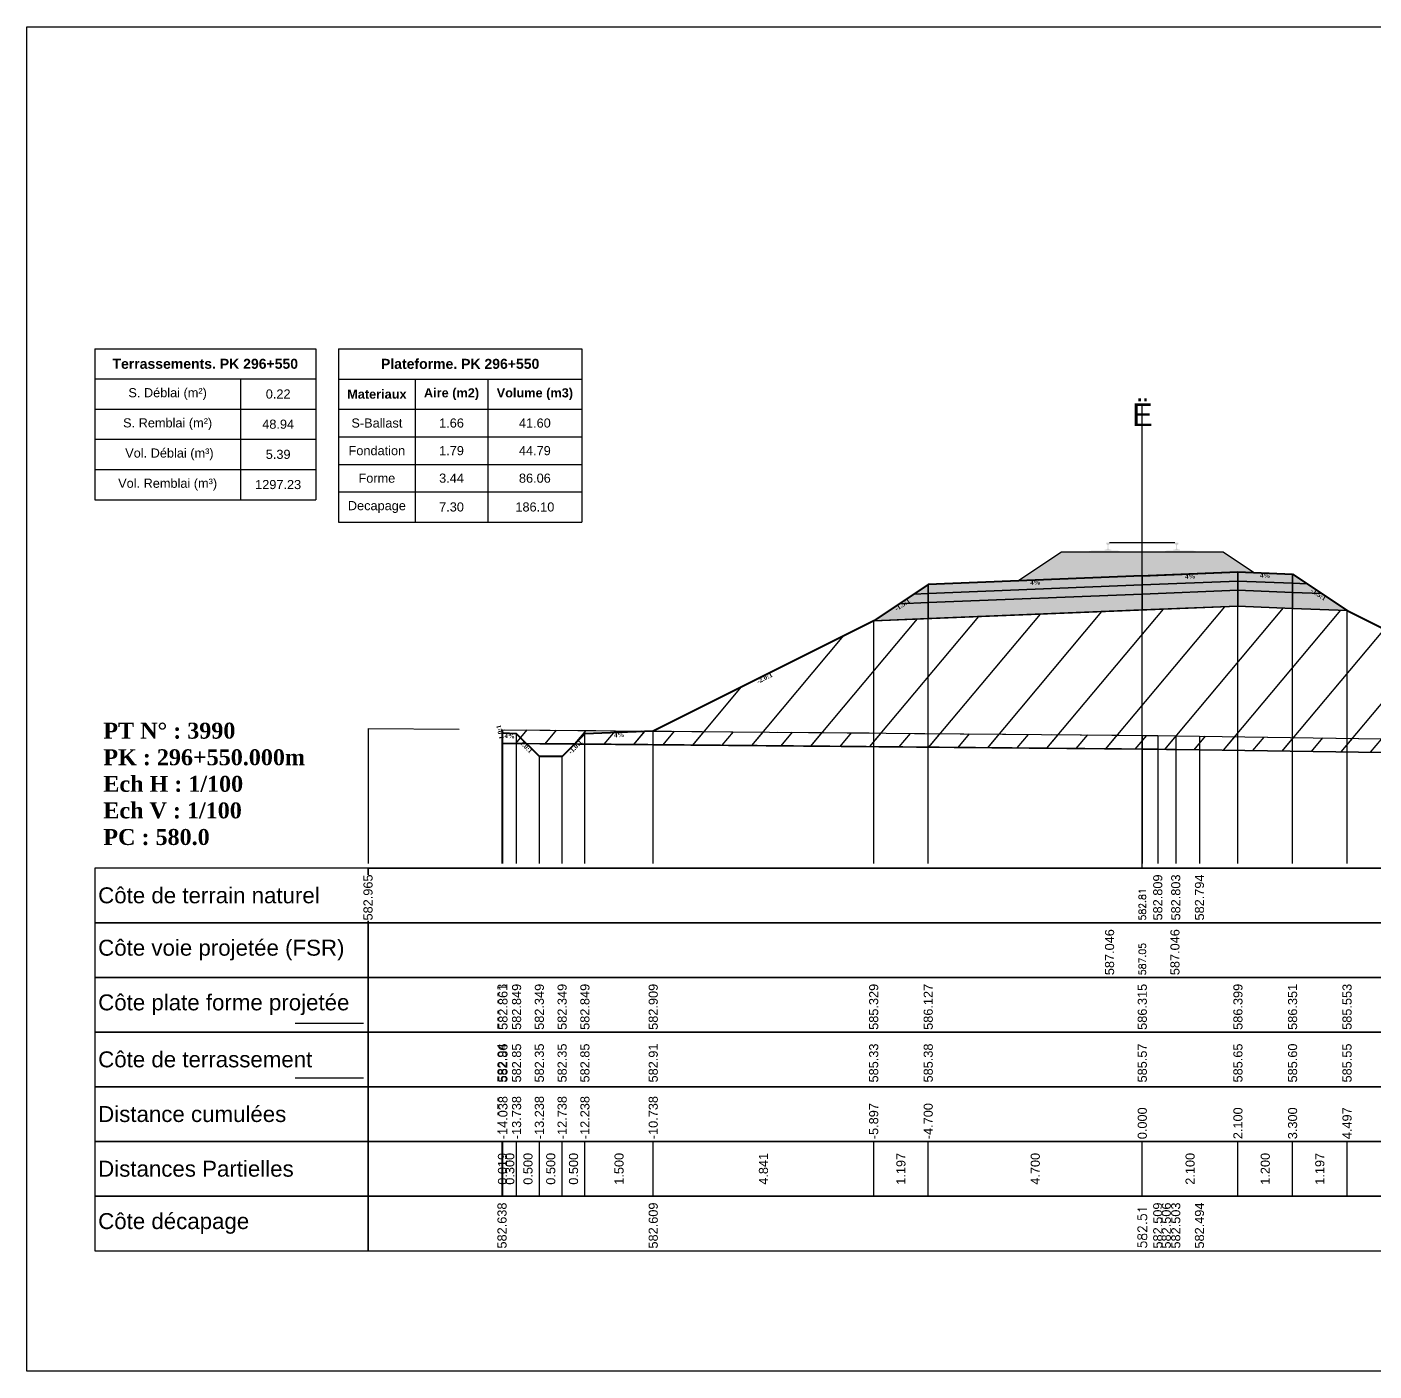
# Model space of a CAD drawing. Header units: millimetres. Extents: x 2762 to 3076, y 916 to 3305.
# Drawn here: x 2950.21 to 2979.79, y 2829.65 to 2859.15 of the extents above; entities that cross this region are included whole.
import ezdxf

# ---------------------------------------------------------------- set-up
doc = ezdxf.new("R2010")
doc.units = ezdxf.units.MM
doc.header["$LTSCALE"] = 2
doc.linetypes.add('CACHE', pattern=[9.525, 6.35, -3.175])
doc.linetypes.add('DASHED', pattern=[0.75, 0.5, -0.25])
for name, color, linetype in [('C-ANNO-TABL', 1, 'Continuous'), ('C-ANNO-TABL-TEXT', 150, 'Continuous'), ('C-ANNO-TABL-TITL', 150, 'Continuous'), ('C-ANNO-TABL-TTBL', 5, 'Continuous'), ('C-ROAD-CORR', 5, 'Continuous'), ('C-ROAD-SCTN', 7, 'Continuous')]:
    doc.layers.add(name, color=color, linetype=linetype)
doc.styles.add('ARIAL', font='arial.ttf')
doc.styles.add('C3D_Etiquette', font='romans.shx')
doc.styles.add('C3D_Profil_Travers', font='romans.shx')
doc.styles.get("Standard").update_dxf_attribs({"font": 'arial.ttf'})

msp = doc.modelspace()

# ---------------------------------------------------------------- hatches: boundary and pattern name
at = {"linetype": 'Continuous', "lineweight": -3}
msp.add_hatch(color=254, dxfattribs=at).paths.add_polyline_path([(2973.487, 2847.446), (2973.487, 2847.631), (2973.602, 2847.652), (2973.95, 2847.652), (2973.95, 2847.658), (2973.876, 2847.658), (2973.876, 2847.668), (2973.877, 2847.669), (2973.879, 2847.67), (2973.88, 2847.67), (2973.9, 2847.671), (2973.903, 2847.672), (2973.906, 2847.673), (2973.934, 2847.684), (2973.937, 2847.685), (2973.938, 2847.686), (2973.939, 2847.688), (2973.94, 2847.692), (2973.941, 2847.699), (2973.942, 2847.708), (2973.943, 2847.718), (2973.943, 2847.742), (2973.942, 2847.758), (2973.942, 2847.764), (2973.941, 2847.77), (2973.94, 2847.775), (2973.94, 2847.777), (2973.939, 2847.78), (2973.938, 2847.782), (2973.937, 2847.783), (2973.936, 2847.785), (2973.935, 2847.785), (2973.919, 2847.791), (2973.917, 2847.793), (2973.916, 2847.793), (2973.915, 2847.795), (2973.915, 2847.798), (2973.915, 2847.816), (2973.916, 2847.82), (2973.917, 2847.822), (2973.919, 2847.825), (2973.921, 2847.826), (2973.924, 2847.827), (2973.925, 2847.828), (2973.929, 2847.829), (2973.933, 2847.829), (2973.936, 2847.83), (2973.94, 2847.83), (2973.945, 2847.83), (2973.948, 2847.83), (2973.951, 2847.83), (2973.955, 2847.83), (2973.958, 2847.83), (2973.962, 2847.83), (2973.967, 2847.83), (2973.97, 2847.829), (2973.974, 2847.829), (2973.978, 2847.828), (2973.979, 2847.827), (2973.981, 2847.826), (2973.984, 2847.825), (2973.986, 2847.822), (2973.987, 2847.82), (2973.987, 2847.816), (2973.987, 2847.798), (2973.987, 2847.795), (2973.987, 2847.793), (2973.986, 2847.793), (2973.984, 2847.791), (2973.968, 2847.785), (2973.967, 2847.785), (2973.965, 2847.783), (2973.964, 2847.782), (2973.964, 2847.78), (2973.963, 2847.777), (2973.962, 2847.775), (2973.962, 2847.77), (2973.961, 2847.764), (2973.96, 2847.758), (2973.96, 2847.742), (2973.96, 2847.718), (2973.961, 2847.708), (2973.962, 2847.699), (2973.963, 2847.692), (2973.964, 2847.688), (2973.965, 2847.686), (2973.966, 2847.685), (2973.968, 2847.684), (2973.997, 2847.673), (2974, 2847.672), (2974.003, 2847.671), (2974.023, 2847.67), (2974.024, 2847.67), (2974.025, 2847.669), (2974.026, 2847.668), (2974.026, 2847.658), (2973.952, 2847.658), (2973.952, 2847.652), (2974.156, 2847.652), (2974.288, 2847.621), (2975.122, 2847.621), (2975.253, 2847.652), (2975.457, 2847.652), (2975.457, 2847.658), (2975.383, 2847.658), (2975.383, 2847.668), (2975.384, 2847.669), (2975.386, 2847.67), (2975.387, 2847.67), (2975.407, 2847.671), (2975.41, 2847.672), (2975.413, 2847.673), (2975.441, 2847.684), (2975.444, 2847.685), (2975.445, 2847.686), (2975.446, 2847.688), (2975.447, 2847.692), (2975.448, 2847.699), (2975.449, 2847.708), (2975.45, 2847.718), (2975.45, 2847.742), (2975.449, 2847.758), (2975.449, 2847.764), (2975.448, 2847.77), (2975.447, 2847.775), (2975.447, 2847.777), (2975.446, 2847.78), (2975.445, 2847.782), (2975.444, 2847.783), (2975.443, 2847.785), (2975.442, 2847.785), (2975.426, 2847.791), (2975.424, 2847.793), (2975.423, 2847.793), (2975.422, 2847.795), (2975.422, 2847.798), (2975.422, 2847.816), (2975.423, 2847.82), (2975.424, 2847.822), (2975.426, 2847.825), (2975.428, 2847.826), (2975.431, 2847.827), (2975.432, 2847.828), (2975.436, 2847.829), (2975.44, 2847.829), (2975.443, 2847.83), (2975.447, 2847.83), (2975.452, 2847.83), (2975.455, 2847.83), (2975.458, 2847.83), (2975.462, 2847.83), (2975.465, 2847.83), (2975.469, 2847.83), (2975.474, 2847.83), (2975.477, 2847.829), (2975.481, 2847.829), (2975.485, 2847.828), (2975.486, 2847.827), (2975.488, 2847.826), (2975.491, 2847.825), (2975.493, 2847.822), (2975.494, 2847.82), (2975.494, 2847.816), (2975.494, 2847.798), (2975.494, 2847.795), (2975.494, 2847.793), (2975.493, 2847.793), (2975.491, 2847.791), (2975.475, 2847.785), (2975.474, 2847.785), (2975.472, 2847.783), (2975.471, 2847.782), (2975.471, 2847.78), (2975.47, 2847.777), (2975.469, 2847.775), (2975.469, 2847.77), (2975.468, 2847.764), (2975.467, 2847.758), (2975.467, 2847.742), (2975.467, 2847.718), (2975.468, 2847.708), (2975.469, 2847.699), (2975.47, 2847.692), (2975.471, 2847.688), (2975.472, 2847.686), (2975.473, 2847.685), (2975.475, 2847.684), (2975.504, 2847.673), (2975.507, 2847.672), (2975.51, 2847.671), (2975.53, 2847.67), (2975.531, 2847.67), (2975.532, 2847.669), (2975.533, 2847.668), (2975.533, 2847.658), (2975.459, 2847.658), (2975.459, 2847.652), (2975.807, 2847.652), (2975.922, 2847.631), (2975.922, 2847.446)])
h = msp.add_hatch(dxfattribs=at)
h.set_pattern_fill('GRAVEL', color=252, scale=0.009, style=0)
h.set_pattern_definition([(228.0128, (2972.136781, 2847.218209), (-1.8288, -2.0574), [0.030755, -3.0447435]), (184.96974, (2972.116207, 2847.195349), (2.743199999, 0.228600013), [0.0527764, -5.2248644]), (132.51045, (2972.063629, 2847.190777), (2.286, -2.5146), [0.0372133, -3.684125]), (267.2737, (2971.974475, 2847.133627), (0.2286, 4.572), [0.0480604, -4.7579794]), (292.83365, (2971.972189, 2847.08562), (-1.143, 2.7432), [0.047127, -4.6655827]), (357.2737, (2971.990477, 2847.042187), (-4.572, 0.2286), [0.0480604, -4.7579794]), (37.69424, (2972.038483, 2847.0399005), (-2.9718, -2.286), [0.0635574, -6.2921804]), (72.25533, (2972.088775, 2847.0787625), (1.6002, 5.0292), [0.0600048, -5.940473]), (121.42957, (2972.107063, 2847.135913), (-1.8288, 2.9718), [0.048223, -4.774099]), (175.23636, (2972.081917, 2847.17706), (2.5146, -0.2286), [0.055054, -2.697654]), (222.39744, (2972.027053, 2847.1816325), (-2.7432, -2.5146), [0.071197, -7.0485095]), (138.81407, (2972.20079, 2847.13134), (-1.6002, 1.3716), [0.0243004, -2.405751]), (171.46923, (2972.182501, 2847.147343), (2.9718, -0.4572), [0.0462314, -4.5769175]), (225, (2972.13678, 2847.1542), (-3e-17, -0.2286), [0.032329, -0.29096]), (203.1986, (2972.12078, 2847.181633), (1.143, 0.4572), [0.01741, -1.723556]), (291.8014, (2972.104777, 2847.174775), (-0.2286, 0.6858), [0.024621, -1.206428]), (30.9638, (2972.11392, 2847.151915), (0.6858, 0.4572), [0.039989, -1.292967]), (161.565, (2972.14821, 2847.17249), (0.4572, -0.2286), [0.028916, -0.693981]), (16.38954, (2971.972189, 2847.174775), (2.286, 0.6858), [0.040508, -4.0102944]), (70.34618, (2972.011051, 2847.186205), (-0.9144, -2.5146), [0.033984, -3.3643994]), (293.1986, (2972.14821, 2847.21821), (-0.4572, 1.143), [0.034819, -1.7061465]), (343.61046, (2972.161927, 2847.186205), (-2.286, 0.6858), [0.040508, -4.0102944]), (339.44395, (2971.97219, 2847.033043), (-1.143, 0.4572), [0.039063, -1.914096]), (294.77514, (2972.008765, 2847.019327), (-1.143, 2.5146), [0.0327305, -3.2403234]), (66.8014, (2972.150497, 2846.98961), (0.4572, 1.143), [0.034819, -1.7061465]), (17.35402, (2972.164213, 2847.021613), (-2.9718, -0.9144), [0.0383204, -3.793714]), (69.44395, (2972.038483, 2846.989609), (-0.4572, -1.143), [0.0195316, -1.933628]), (101.3099, (2972.13678, 2846.98961), (-0.2286, 0.9144), [0.011656, -1.1539795]), (165.9638, (2972.134495, 2847.00104), (0.6858, -0.2286), [0.047127, -0.895415]), (186.009, (2972.088775, 2847.012469), (2.286, 0.2286), [0.043674, -4.323723]), (303.69, (2972.11392, 2847.13134), (-0.2286, 0.4572), [0.032969, -0.79126]), (353.15723, (2972.132209, 2847.1039085), (3.8862, -0.4572), [0.05756, -5.698441]), (60.9454, (2972.18936, 2847.09705), (-0.9144, -1.6002), [0.023536, -2.330045]), (90, (2972.2008, 2847.11762), (-0.2286, 0.2286), [0.013716, -0.214884]), (120.25644, (2972.084203, 2847.019327), (0.9144, -1.6002), [0.031758, -3.1440547]), (48.0128, (2972.068201, 2847.046759), (1.8288, 2.0574), [0.06151, -3.0139886]), (0, (2972.10935, 2847.09248), (0.2286, 0.2286), [0.059436, -0.169164]), (325.30485, (2972.168785, 2847.092479), (2.286, -1.6002), [0.036145, -3.5783385]), (254.0546, (2972.198503, 2847.071905), (-0.2286, -0.9144), [0.033285, -1.6309485]), (207.64598, (2972.189359, 2847.039901), (-4.3434, -2.286), [0.054193, -5.365122]), (175.42608, (2972.141353, 2847.0147545), (-2.9718, 0.2286), [0.0573327, -5.675926])])
h.paths.add_polyline_path([(2971.972, 2846.99), (2972.93, 2847.628), (2976.48, 2847.628), (2977.169, 2847.168), (2976.805, 2847.183)])
h = msp.add_hatch(color=11, dxfattribs=at)
h.paths.add_polyline_path([(2978.005, 2846.935), (2978.005, 2847.135), (2978.324, 2846.922)])
h.paths.add_polyline_path([(2976.805, 2846.983), (2976.805, 2847.183), (2978.005, 2847.135), (2978.005, 2846.935)])
h.paths.add_polyline_path([(2974.705, 2846.899), (2974.705, 2847.099), (2976.805, 2847.183), (2976.805, 2846.983)])
h.paths.add_polyline_path([(2970.005, 2846.711), (2970.005, 2846.911), (2974.705, 2847.099), (2974.705, 2846.899)])
h.paths.add_polyline_path([(2969.685, 2846.698), (2970.005, 2846.911), (2970.005, 2846.711)])
h = msp.add_hatch(color=30, dxfattribs=at)
h.paths.add_polyline_path([(2978.005, 2846.735), (2978.005, 2846.935), (2978.324, 2846.922), (2978.643, 2846.709)])
h.paths.add_polyline_path([(2976.805, 2846.783), (2976.805, 2846.983), (2978.005, 2846.935), (2978.005, 2846.735)])
h.paths.add_polyline_path([(2974.705, 2846.699), (2974.705, 2846.899), (2976.805, 2846.983), (2976.805, 2846.783)])
h.paths.add_polyline_path([(2970.005, 2846.511), (2970.005, 2846.711), (2974.705, 2846.899), (2974.705, 2846.699)])
h.paths.add_polyline_path([(2969.366, 2846.485), (2969.685, 2846.698), (2970.005, 2846.711), (2970.005, 2846.511)])
h = msp.add_hatch(color=83, dxfattribs=at)
h.paths.add_polyline_path([(2978.005, 2846.385), (2978.005, 2846.735), (2978.643, 2846.709), (2979.201, 2846.337)])
h.paths.add_polyline_path([(2976.805, 2846.433), (2976.805, 2846.783), (2978.005, 2846.735), (2978.005, 2846.385)])
h.paths.add_polyline_path([(2974.705, 2846.349), (2974.705, 2846.699), (2976.805, 2846.783), (2976.805, 2846.433)])
h.paths.add_polyline_path([(2970.005, 2846.161), (2970.005, 2846.511), (2974.705, 2846.699), (2974.705, 2846.349)])
h.paths.add_polyline_path([(2968.808, 2846.113), (2969.366, 2846.485), (2970.005, 2846.511), (2970.005, 2846.161)])
h = msp.add_hatch(dxfattribs=at)
h.set_pattern_fill('_U', color=3, angle=50, style=0, pattern_type=0)
h.set_pattern_definition([(50, (2962.2421, 2843.4079), (-0.766044, 0.642788), [])])
h.paths.add_polyline_path([(2962.242, 2843.408), (2962.467, 2843.632), (2963.967, 2843.692), (2968.808, 2846.113), (2976.805, 2846.433), (2979.201, 2846.337), (2984.968, 2843.454), (2984.968, 2843.154), (2975.961, 2843.278), (2975.44, 2843.286), (2975.045, 2843.293)])
h.paths.add_polyline_path([(2960.647, 2843.422), (2960.647, 2843.722), (2960.667, 2843.644), (2960.967, 2843.632), (2961.181, 2843.417)])
h = msp.add_hatch(dxfattribs=at)
h.set_pattern_fill('_U', color=150, scale=0.5, angle=50, style=0, pattern_type=0)
h.set_pattern_definition([(50, (2962.24205, 2843.4079), (-0.383022, 0.321394), [])])
h.paths.add_polyline_path([(2962.242, 2843.408), (2962.467, 2843.632), (2963.967, 2843.692), (2975.045, 2843.593), (2975.44, 2843.586), (2975.961, 2843.578), (2984.968, 2843.454), (2984.968, 2843.154), (2975.961, 2843.278), (2975.44, 2843.286), (2975.045, 2843.293)])
h.paths.add_polyline_path([(2960.647, 2843.722), (2963.967, 2843.692), (2962.467, 2843.632), (2962.242, 2843.408), (2961.181, 2843.417), (2960.967, 2843.632), (2960.667, 2843.644)])
h.paths.add_polyline_path([(2960.647, 2843.422), (2960.647, 2843.722), (2960.667, 2843.644), (2960.967, 2843.632), (2961.181, 2843.417)])

# ---------------------------------------------------------------- linework, layer by layer
at = {"color": 7, "linetype": 'Continuous', "lineweight": -3}
for p, q in [((2974.705, 2840.684), (2974.705, 2850.884)), ((2957.704, 2840.684), (2991.706, 2840.684)), ((2960.647, 2833.484), (2960.647, 2834.684)), ((2960.667, 2833.484), (2960.667, 2834.684)), ((2960.667, 2833.484), (2960.667, 2834.684)), ((2960.967, 2833.484), (2960.967, 2834.684)), ((2960.967, 2833.484), (2960.967, 2834.684)), ((2961.467, 2833.484), (2961.467, 2834.684)), ((2961.467, 2833.484), (2961.467, 2834.684)), ((2961.967, 2833.484), (2961.967, 2834.684)), ((2961.967, 2833.484), (2961.967, 2834.684)), ((2962.467, 2833.484), (2962.467, 2834.684)), ((2962.467, 2833.484), (2962.467, 2834.684)), ((2963.967, 2833.484), (2963.967, 2834.684)), ((2963.967, 2833.484), (2963.967, 2834.684)), ((2968.808, 2833.484), (2968.808, 2834.684)), ((2968.808, 2833.484), (2968.808, 2834.684)), ((2970.005, 2833.484), (2970.005, 2834.684)), ((2970.005, 2833.484), (2970.005, 2834.684)), ((2974.705, 2833.484), (2974.705, 2834.684)), ((2974.705, 2833.484), (2974.705, 2834.684)), ((2976.805, 2833.484), (2976.805, 2834.684)), ((2976.805, 2833.484), (2976.805, 2834.684)), ((2978.005, 2833.484), (2978.005, 2834.684)), ((2978.005, 2833.484), (2978.005, 2834.684)), ((2979.201, 2833.484), (2979.201, 2834.684)), ((2979.201, 2833.484), (2979.201, 2834.684))]:
    msp.add_line(p, q, dxfattribs=at)
at = {"color": 251, "linetype": 'Continuous', "lineweight": -3}
for p, q in [((2971.972, 2846.99), (2972.93, 2847.628)), ((2972.93, 2847.628), (2976.48, 2847.628)), ((2976.48, 2847.628), (2977.169, 2847.168)), ((2976.805, 2847.183), (2971.972, 2846.99)), ((2974.705, 2847.099), (2976.805, 2847.183)), ((2977.169, 2847.168), (2976.805, 2847.183)), ((2976.805, 2846.983), (2976.805, 2847.183)), ((2976.805, 2847.183), (2978.005, 2847.135)), ((2976.805, 2847.183), (2976.805, 2846.983)), ((2969.685, 2846.698), (2970.005, 2846.911)), ((2970.005, 2846.911), (2974.705, 2847.099)), ((2970.005, 2846.711), (2970.005, 2846.911)), ((2970.005, 2846.911), (2970.005, 2846.711)), ((2974.705, 2846.899), (2970.005, 2846.711)), ((2974.705, 2846.899), (2974.705, 2847.099)), ((2974.705, 2847.099), (2974.705, 2846.899)), ((2976.805, 2846.983), (2974.705, 2846.899)), ((2978.005, 2846.935), (2976.805, 2846.983)), ((2978.005, 2846.935), (2978.005, 2847.135)), ((2978.005, 2847.135), (2978.324, 2846.922)), ((2978.005, 2847.135), (2978.005, 2846.935)), ((2978.324, 2846.922), (2978.005, 2846.935)), ((2970.005, 2846.711), (2969.685, 2846.698))]:
    msp.add_line(p, q, dxfattribs=at)
at = {"color": 53, "linetype": 'Continuous', "lineweight": -3}
for p, q in [((2970.005, 2846.711), (2974.705, 2846.899)), ((2974.705, 2846.899), (2976.805, 2846.983)), ((2974.705, 2846.699), (2974.705, 2846.899)), ((2974.705, 2846.899), (2974.705, 2846.699)), ((2976.805, 2846.783), (2976.805, 2846.983)), ((2976.805, 2846.983), (2978.005, 2846.935)), ((2976.805, 2846.983), (2976.805, 2846.783)), ((2978.005, 2846.735), (2978.005, 2846.935)), ((2978.005, 2846.935), (2978.324, 2846.922)), ((2978.005, 2846.935), (2978.005, 2846.735)), ((2978.324, 2846.922), (2978.643, 2846.709)), ((2969.366, 2846.485), (2969.685, 2846.698)), ((2969.685, 2846.698), (2970.005, 2846.711)), ((2970.005, 2846.511), (2970.005, 2846.711)), ((2970.005, 2846.711), (2970.005, 2846.511)), ((2974.705, 2846.699), (2970.005, 2846.511)), ((2970.005, 2846.511), (2974.705, 2846.699)), ((2976.805, 2846.783), (2974.705, 2846.699)), ((2974.705, 2846.699), (2976.805, 2846.783)), ((2974.705, 2846.349), (2974.705, 2846.699)), ((2974.705, 2846.699), (2974.705, 2846.349)), ((2978.005, 2846.735), (2976.805, 2846.783)), ((2976.805, 2846.433), (2976.805, 2846.783)), ((2976.805, 2846.783), (2978.005, 2846.735)), ((2976.805, 2846.783), (2976.805, 2846.433)), ((2978.643, 2846.709), (2978.005, 2846.735)), ((2978.005, 2846.385), (2978.005, 2846.735)), ((2978.005, 2846.735), (2978.643, 2846.709)), ((2978.005, 2846.735), (2978.005, 2846.385)), ((2978.643, 2846.709), (2979.201, 2846.337)), ((2968.808, 2846.113), (2969.366, 2846.485)), ((2970.005, 2846.511), (2969.366, 2846.485)), ((2969.366, 2846.485), (2970.005, 2846.511)), ((2970.005, 2846.161), (2970.005, 2846.511)), ((2970.005, 2846.511), (2970.005, 2846.161)), ((2974.705, 2846.349), (2970.005, 2846.161)), ((2976.805, 2846.433), (2974.705, 2846.349)), ((2978.005, 2846.385), (2976.805, 2846.433)), ((2979.201, 2846.337), (2978.005, 2846.385)), ((2970.005, 2846.161), (2968.808, 2846.113))]:
    msp.add_line(p, q, dxfattribs=at)
at = {"color": 253, "linetype": 'Continuous', "lineweight": -3}
for p, q in [((2968.808, 2846.113), (2976.805, 2846.433)), ((2976.805, 2846.433), (2979.201, 2846.337)), ((2979.201, 2846.337), (2984.968, 2843.454)), ((2963.967, 2843.692), (2968.808, 2846.113)), ((2960.647, 2843.722), (2963.967, 2843.692)), ((2960.667, 2843.644), (2960.647, 2843.722)), ((2960.647, 2843.422), (2960.647, 2843.722)), ((2960.647, 2843.722), (2960.667, 2843.644)), ((2960.647, 2843.422), (2960.647, 2843.722)), ((2960.647, 2843.722), (2960.667, 2843.644)), ((2960.967, 2843.632), (2960.667, 2843.644)), ((2960.667, 2843.644), (2960.967, 2843.632)), ((2960.667, 2843.644), (2960.967, 2843.632)), ((2961.181, 2843.417), (2960.967, 2843.632)), ((2960.967, 2843.632), (2961.181, 2843.417)), ((2960.967, 2843.632), (2961.181, 2843.417)), ((2962.242, 2843.408), (2962.467, 2843.632)), ((2962.467, 2843.632), (2962.242, 2843.408)), ((2962.242, 2843.408), (2962.467, 2843.632)), ((2962.467, 2843.632), (2963.967, 2843.692)), ((2963.967, 2843.692), (2962.467, 2843.632)), ((2962.467, 2843.632), (2963.967, 2843.692)), ((2963.967, 2843.692), (2975.045, 2843.593)), ((2961.181, 2843.417), (2960.647, 2843.422)), ((2961.181, 2843.417), (2960.647, 2843.422)), ((2962.242, 2843.408), (2961.181, 2843.417)), ((2961.181, 2843.417), (2962.242, 2843.408)), ((2961.467, 2843.132), (2961.181, 2843.417)), ((2962.242, 2843.408), (2961.967, 2843.132)), ((2975.045, 2843.293), (2962.242, 2843.408)), ((2975.045, 2843.293), (2962.242, 2843.408)), ((2975.045, 2843.593), (2975.44, 2843.586)), ((2975.44, 2843.586), (2975.961, 2843.578)), ((2975.961, 2843.578), (2984.968, 2843.454)), ((2961.967, 2843.132), (2961.467, 2843.132)), ((2975.44, 2843.286), (2975.045, 2843.293)), ((2975.44, 2843.286), (2975.045, 2843.293)), ((2975.961, 2843.278), (2975.44, 2843.286)), ((2975.961, 2843.278), (2975.44, 2843.286)), ((2984.968, 2843.154), (2975.961, 2843.278)), ((2984.968, 2843.154), (2975.961, 2843.278))]:
    msp.add_line(p, q, dxfattribs=at)
at = {"color": 8, "linetype": 'CACHE', "lineweight": -3}
for p, q in [((2974.705, 2840.784), (2974.705, 2846.349)), ((2974.705, 2840.784), (2974.705, 2846.349)), ((2976.805, 2840.784), (2976.805, 2846.433)), ((2978.005, 2840.784), (2978.005, 2846.385)), ((2979.201, 2840.784), (2979.201, 2846.337)), ((2968.808, 2840.784), (2968.808, 2846.113)), ((2970.005, 2840.784), (2970.005, 2846.161)), ((2960.647, 2840.784), (2960.647, 2843.722)), ((2960.667, 2840.784), (2960.667, 2843.644)), ((2960.967, 2840.784), (2960.967, 2843.632)), ((2962.467, 2840.784), (2962.467, 2843.632)), ((2963.967, 2840.784), (2963.967, 2843.692)), ((2961.467, 2840.784), (2961.467, 2843.132)), ((2961.967, 2840.784), (2961.967, 2843.132))]:
    msp.add_line(p, q, dxfattribs=at)
at = {"color": 105, "linetype": 'DASHED', "lineweight": -3, "ltscale": 2}
for p, q in [((2957.705, 2843.749), (2974.705, 2843.596)), ((2974.705, 2843.596), (2975.045, 2843.593)), ((2975.045, 2843.593), (2975.44, 2843.586)), ((2975.44, 2843.586), (2975.961, 2843.578)), ((2975.961, 2843.578), (2991.705, 2843.361))]:
    msp.add_line(p, q, dxfattribs=at)
at = {"color": 98, "linetype": 'CACHE', "lineweight": -3}
for p, q in [((2957.705, 2843.749), (2957.705, 2840.784)), ((2974.705, 2843.596), (2974.705, 2840.784)), ((2975.045, 2843.593), (2975.045, 2840.784)), ((2975.44, 2843.586), (2975.44, 2840.784)), ((2975.961, 2843.578), (2975.961, 2840.784))]:
    msp.add_line(p, q, dxfattribs=at)
at = {"color": 6, "linetype": 'Continuous', "lineweight": -3}
for p, q in [((2960.647, 2843.422), (2963.967, 2843.392)), ((2963.967, 2843.392), (2974.705, 2843.296)), ((2974.705, 2843.296), (2975.045, 2843.293)), ((2975.045, 2843.293), (2975.232, 2843.29)), ((2975.232, 2843.29), (2975.44, 2843.286)), ((2975.44, 2843.286), (2975.961, 2843.278)), ((2975.961, 2843.278), (2984.968, 2843.154))]:
    msp.add_line(p, q, dxfattribs=at)
at = {"color": 154, "linetype": 'Continuous', "lineweight": -3}
msp.add_line((2956.104, 2837.284), (2957.604, 2837.284), dxfattribs=at)
at = {"color": 1, "linetype": 'Continuous', "lineweight": -3}
msp.add_line((2956.104, 2836.084), (2957.604, 2836.084), dxfattribs=at)
at = {"color": 7, "linetype": 'Continuous', "lineweight": -3}
for points in [[(2957.704, 2839.484), (2957.704, 2840.684), (2951.704, 2840.684), (2951.704, 2839.484)], [(2957.704, 2839.484), (2991.706, 2839.484), (2991.706, 2840.684), (2957.704, 2840.684)], [(2957.704, 2838.284), (2957.704, 2839.484), (2951.704, 2839.484), (2951.704, 2838.284)], [(2957.704, 2838.284), (2991.706, 2838.284), (2991.706, 2839.484), (2957.704, 2839.484)], [(2957.704, 2837.084), (2957.704, 2838.284), (2951.704, 2838.284), (2951.704, 2837.084)], [(2957.704, 2837.084), (2991.706, 2837.084), (2991.706, 2838.284), (2957.704, 2838.284)], [(2957.704, 2835.884), (2957.704, 2837.084), (2951.704, 2837.084), (2951.704, 2835.884)], [(2957.704, 2835.884), (2991.706, 2835.884), (2991.706, 2837.084), (2957.704, 2837.084)], [(2957.704, 2834.684), (2957.704, 2835.884), (2951.704, 2835.884), (2951.704, 2834.684)], [(2957.704, 2834.684), (2991.706, 2834.684), (2991.706, 2835.884), (2957.704, 2835.884)], [(2957.704, 2833.484), (2957.704, 2834.684), (2951.704, 2834.684), (2951.704, 2833.484)], [(2957.704, 2833.484), (2991.706, 2833.484), (2991.706, 2834.684), (2957.704, 2834.684)], [(2957.704, 2832.284), (2957.704, 2833.484), (2951.704, 2833.484), (2951.704, 2832.284)], [(2957.704, 2832.284), (2991.706, 2832.284), (2991.706, 2833.484), (2957.704, 2833.484)]]:
    msp.add_3dface(points, dxfattribs=at)
at = {"layer": 'C-ANNO-TABL', "color": 7, "linetype": 'Continuous', "lineweight": -3}
for p, q in [((2951.704, 2851.419), (2954.904, 2851.419)), ((2954.904, 2851.419), (2956.557, 2851.419)), ((2954.904, 2851.419), (2954.904, 2850.757)), ((2957.057, 2851.416), (2958.739, 2851.416)), ((2958.739, 2851.416), (2960.335, 2851.416)), ((2958.739, 2851.416), (2958.739, 2850.754)), ((2960.335, 2851.416), (2962.398, 2851.416)), ((2960.335, 2851.416), (2960.335, 2850.754)), ((2951.704, 2850.757), (2954.904, 2850.757)), ((2954.904, 2850.757), (2956.557, 2850.757)), ((2954.904, 2850.757), (2954.904, 2850.095)), ((2957.057, 2850.754), (2958.739, 2850.754)), ((2958.739, 2850.754), (2960.335, 2850.754)), ((2958.739, 2850.754), (2958.739, 2850.147)), ((2960.335, 2850.754), (2962.398, 2850.754)), ((2960.335, 2850.754), (2960.335, 2850.147)), ((2957.057, 2850.147), (2958.739, 2850.147)), ((2958.739, 2850.147), (2960.335, 2850.147)), ((2958.739, 2850.147), (2958.739, 2849.543)), ((2960.335, 2850.147), (2962.398, 2850.147)), ((2960.335, 2850.147), (2960.335, 2849.543)), ((2951.704, 2850.095), (2954.904, 2850.095)), ((2954.904, 2850.095), (2956.557, 2850.095)), ((2954.904, 2850.095), (2954.904, 2849.432)), ((2957.057, 2849.543), (2958.739, 2849.543)), ((2958.739, 2849.543), (2960.335, 2849.543)), ((2958.739, 2849.543), (2958.739, 2848.939)), ((2960.335, 2849.543), (2962.398, 2849.543)), ((2960.335, 2849.543), (2960.335, 2848.939)), ((2951.704, 2849.432), (2954.904, 2849.432)), ((2954.904, 2849.432), (2956.557, 2849.432)), ((2954.904, 2849.432), (2954.904, 2848.77)), ((2957.057, 2848.939), (2958.739, 2848.939)), ((2958.739, 2848.939), (2960.335, 2848.939)), ((2958.739, 2848.939), (2958.739, 2848.28)), ((2960.335, 2848.939), (2962.398, 2848.939)), ((2960.335, 2848.939), (2960.335, 2848.28))]:
    msp.add_line(p, q, dxfattribs=at)
at = {"layer": 'C-ANNO-TABL-TTBL', "color": 7, "linetype": 'Continuous', "lineweight": -3}
for p, q in [((2951.704, 2852.084), (2956.557, 2852.084)), ((2951.704, 2852.084), (2951.704, 2851.419)), ((2956.557, 2852.084), (2956.557, 2851.419)), ((2957.057, 2852.084), (2962.398, 2852.084)), ((2957.057, 2852.084), (2957.057, 2851.416)), ((2962.398, 2852.084), (2962.398, 2851.416)), ((2951.704, 2851.419), (2951.704, 2850.757)), ((2956.557, 2851.419), (2956.557, 2850.757)), ((2957.057, 2851.416), (2957.057, 2850.754)), ((2962.398, 2851.416), (2962.398, 2850.754)), ((2951.704, 2850.757), (2951.704, 2850.095)), ((2956.557, 2850.757), (2956.557, 2850.095)), ((2957.057, 2850.754), (2957.057, 2850.147)), ((2962.398, 2850.754), (2962.398, 2850.147)), ((2957.057, 2850.147), (2957.057, 2849.543)), ((2962.398, 2850.147), (2962.398, 2849.543)), ((2951.704, 2850.095), (2951.704, 2849.432)), ((2956.557, 2850.095), (2956.557, 2849.432)), ((2957.057, 2849.543), (2957.057, 2848.939)), ((2962.398, 2849.543), (2962.398, 2848.939)), ((2951.704, 2849.432), (2951.704, 2848.77)), ((2956.557, 2849.432), (2956.557, 2848.77)), ((2951.704, 2848.77), (2954.904, 2848.77)), ((2954.904, 2848.77), (2956.557, 2848.77)), ((2957.057, 2848.939), (2957.057, 2848.28)), ((2962.398, 2848.939), (2962.398, 2848.28)), ((2957.057, 2848.28), (2958.739, 2848.28)), ((2958.739, 2848.28), (2960.335, 2848.28)), ((2960.335, 2848.28), (2962.398, 2848.28))]:
    msp.add_line(p, q, dxfattribs=at)
at = {"layer": 'C-ROAD-CORR', "color": 1, "linetype": 'Continuous', "lineweight": 40}
for p, q in [((2974.705, 2847.099), (2976.805, 2847.183)), ((2976.805, 2847.183), (2978.005, 2847.135)), ((2970.005, 2846.911), (2968.808, 2846.113)), ((2974.705, 2847.099), (2970.005, 2846.911)), ((2978.005, 2847.135), (2979.201, 2846.337)), ((2979.201, 2846.337), (2984.968, 2843.454)), ((2968.808, 2846.113), (2963.967, 2843.692)), ((2960.667, 2843.644), (2960.647, 2843.722)), ((2960.967, 2843.632), (2960.667, 2843.644)), ((2961.467, 2843.132), (2960.967, 2843.632)), ((2962.467, 2843.632), (2961.967, 2843.132)), ((2963.967, 2843.692), (2962.467, 2843.632)), ((2961.967, 2843.132), (2961.467, 2843.132))]:
    msp.add_line(p, q, dxfattribs=at)
at = {"layer": 'C-ROAD-CORR', "color": 102, "linetype": 'Continuous', "lineweight": -3, "ltscale": 0.5}
for p, q in [((2974.705, 2846.349), (2970.005, 2846.161)), ((2974.705, 2846.349), (2976.805, 2846.433)), ((2976.805, 2846.433), (2978.005, 2846.385)), ((2978.005, 2846.385), (2979.201, 2846.337)), ((2970.005, 2846.161), (2968.808, 2846.113))]:
    msp.add_line(p, q, dxfattribs=at)
at = {"layer": 'C-ROAD-CORR', "color": 1, "linetype": 'Continuous', "lineweight": -3}
for p, q in [((2961.467, 2843.132), (2960.967, 2843.632)), ((2962.467, 2843.632), (2961.967, 2843.132))]:
    msp.add_line(p, q, dxfattribs=at)
at = {"layer": 'C-ROAD-SCTN', "color": 154, "linetype": 'Continuous', "lineweight": -3}
for p, q in [((2973.987, 2847.83), (2974.705, 2847.83)), ((2974.705, 2847.83), (2975.422, 2847.83)), ((2974.705, 2847.099), (2976.805, 2847.183)), ((2976.805, 2847.183), (2978.005, 2847.135)), ((2968.808, 2846.113), (2970.005, 2846.911)), ((2970.005, 2846.911), (2974.705, 2847.099)), ((2978.005, 2847.135), (2979.201, 2846.337)), ((2979.201, 2846.337), (2984.968, 2843.454)), ((2963.967, 2843.692), (2968.808, 2846.113)), ((2960.647, 2843.722), (2960.667, 2843.644)), ((2960.667, 2843.644), (2960.967, 2843.632)), ((2960.967, 2843.632), (2961.467, 2843.132)), ((2961.967, 2843.132), (2962.467, 2843.632)), ((2962.467, 2843.632), (2963.967, 2843.692)), ((2961.467, 2843.132), (2961.967, 2843.132))]:
    msp.add_line(p, q, dxfattribs=at)
at = {"layer": 'C-ROAD-SCTN', "color": 140, "linetype": 'Continuous', "lineweight": -3}
for p, q in [((2971.972, 2846.99), (2972.93, 2847.628)), ((2972.93, 2847.628), (2972.973, 2847.628)), ((2972.973, 2847.628), (2974.705, 2847.628)), ((2974.705, 2847.628), (2976.436, 2847.628)), ((2976.436, 2847.628), (2976.48, 2847.628)), ((2976.48, 2847.628), (2977.169, 2847.168))]:
    msp.add_line(p, q, dxfattribs=at)
at = {"layer": 'C-ROAD-SCTN', "color": 1, "linetype": 'Continuous', "lineweight": -3}
for p, q in [((2970.005, 2846.161), (2974.705, 2846.349)), ((2974.705, 2846.349), (2976.805, 2846.433)), ((2976.805, 2846.433), (2978.005, 2846.385)), ((2978.005, 2846.385), (2979.201, 2846.337)), ((2979.201, 2846.337), (2984.968, 2843.454)), ((2963.967, 2843.692), (2968.808, 2846.113)), ((2968.808, 2846.113), (2970.005, 2846.161)), ((2960.647, 2843.722), (2960.667, 2843.644)), ((2960.667, 2843.644), (2960.967, 2843.632)), ((2960.967, 2843.632), (2961.467, 2843.132)), ((2961.967, 2843.132), (2962.467, 2843.632)), ((2962.467, 2843.632), (2963.967, 2843.692)), ((2961.467, 2843.132), (2961.967, 2843.132))]:
    msp.add_line(p, q, dxfattribs=at)

# ---------------------------------------------------------------- texts
at = {"color": 7, "linetype": 'Continuous', "lineweight": -3}
for s, insert, char_height, attachment_point, style in [('{\\fWingdings|b0|i0|c2|p0;Ë}', (2974.705, 2850.384), 0.5, 8, 'C3D_Profil_Travers'), ('{\\fTimes New Roman|b1|i0|c0|p18;PT N° : 3990\\PPK : 296+550.000m\\PEch H : 1/100\\PEch V : 1/100\\PPC : 580.0}', (2951.893, 2841.184), 0.35, 7, 'C3D_Profil_Travers'), ('{\\fArial|b0|i0|c0|p34;Côte de terrain naturel}', (2951.779, 2840.084), 0.35, 4, 'C3D_Etiquette'), ('{\\fArial|b0|i0|c0|p34;Côte plate forme projetée}', (2951.779, 2837.684), 0.35, 4, 'C3D_Etiquette'), ('{\\fArial|b0|i0|c0|p34;Côte de terrassement}', (2951.779, 2836.484), 0.35, 4, 'C3D_Etiquette'), ('{\\fArial|b0|i0|c0|p34;Distance cumulées}', (2951.779, 2835.284), 0.35, 4, 'C3D_Etiquette'), ('{\\fArial|b0|i0|c0|p34;Distances Partielles}', (2951.779, 2834.084), 0.35, 4, 'C3D_Etiquette'), ('{\\fArial|b0|i0|c0|p34;Côte décapage}', (2951.779, 2832.884), 0.35, 4, 'C3D_Etiquette')]:
    msp.add_mtext(s, dxfattribs=dict(at, insert=insert, char_height=char_height, attachment_point=attachment_point, style=style))
at = {"color": 7, "linetype": 'Continuous', "lineweight": -3, "char_height": 0.1, "style": 'C3D_Etiquette'}
for s, insert, width, attachment_point, rotation in [('{\\fTimes New Roman|b1|i0|c0|p18;4%}', (2972.355, 2847.001), 0.42071, 2, 2.2906), ('{\\fTimes New Roman|b1|i0|c0|p18;4%}', (2975.755, 2847.137), 0.37094, 2, 2.2906), ('{\\fTimes New Roman|b1|i0|c0|p18;4%}', (2977.404, 2847.155), 0.42071, 2, 357.7094), ('{\\fTimes New Roman|b1|i0|c0|p18;-1.5:1}', (2969.408, 2846.509), 0.34598, 2, 33.6901), ('{\\fTimes New Roman|b1|i0|c0|p18;-1.5:1}', (2978.601, 2846.733), 0.34598, 2, 326.3099), ('{\\fTimes New Roman|b1|i0|c0|p18;-2.0:1}', (2966.389, 2844.899), 0.34598, 2, 26.5651), ('{\\fTimes New Roman|b1|i0|c0|p18;1.0:1}', (2960.653, 2843.682), 0.29446, 8, 104.0362), ('{\\fTimes New Roman|b1|i0|c0|p18;4%}', (2960.816, 2843.634), 0.37094, 2, 357.7094), ('{\\fTimes New Roman|b1|i0|c0|p18;4%}', (2963.217, 2843.658), 0.42071, 2, 2.2906), ('{\\fTimes New Roman|b1|i0|c0|p18;1.0:1}', (2961.214, 2843.38), 0.29001, 2, 315), ('{\\fTimes New Roman|b1|i0|c0|p18;-1.0:1}', (2962.219, 2843.38), 0.34598, 2, 45)]:
    msp.add_mtext(s, dxfattribs=dict(at, insert=insert, width=width, attachment_point=attachment_point, rotation=rotation))
at = {"color": 7, "linetype": 'Continuous', "lineweight": -3, "rotation": 90, "style": 'C3D_Profil_Travers'}
for s, insert, char_height, attachment_point in [('582.81', (2974.705, 2839.534), 0.15, 4), ('587.05', (2974.705, 2838.334), 0.15, 4), ('{\\fArial|b0|i0|c0|p34;582.94}', (2960.647, 2835.979), 0.2, 4), ('{\\fArial|b0|i0|c0|p34;582.86}', (2960.667, 2835.979), 0.2, 4), ('{\\fArial|b0|i0|c0|p34;582.85}', (2960.967, 2835.979), 0.2, 4), ('{\\fArial|b0|i0|c0|p34;582.35}', (2961.467, 2835.979), 0.2, 4), ('{\\fArial|b0|i0|c0|p34;582.35}', (2961.967, 2835.979), 0.2, 4), ('{\\fArial|b0|i0|c0|p34;582.85}', (2962.467, 2835.979), 0.2, 4), ('{\\fArial|b0|i0|c0|p34;582.91}', (2963.967, 2835.979), 0.2, 4), ('{\\fArial|b0|i0|c0|p34;585.33}', (2968.808, 2835.979), 0.2, 4), ('{\\fArial|b0|i0|c0|p34;585.38}', (2970.005, 2835.979), 0.2, 4), ('{\\fArial|b0|i0|c0|p34;585.57}', (2974.705, 2835.979), 0.2, 4), ('{\\fArial|b0|i0|c0|p34;585.65}', (2976.805, 2835.979), 0.2, 4), ('{\\fArial|b0|i0|c0|p34;585.60}', (2978.005, 2835.979), 0.2, 4), ('{\\fArial|b0|i0|c0|p34;585.55}', (2979.201, 2835.979), 0.2, 4), ('{\\fArial|b0|i0|c0|p34;0.019}', (2960.657, 2834.084), 0.2, 5), ('{\\fArial|b0|i0|c0|p34;0.300}', (2960.817, 2834.084), 0.2, 5), ('{\\fArial|b0|i0|c0|p34;0.500}', (2961.217, 2834.084), 0.2, 5), ('{\\fArial|b0|i0|c0|p34;0.500}', (2961.717, 2834.084), 0.2, 5), ('{\\fArial|b0|i0|c0|p34;0.500}', (2962.217, 2834.084), 0.2, 5), ('{\\fArial|b0|i0|c0|p34;1.500}', (2963.217, 2834.084), 0.2, 5), ('{\\fArial|b0|i0|c0|p34;4.841}', (2966.387, 2834.084), 0.2, 5), ('{\\fArial|b0|i0|c0|p34;1.197}', (2969.406, 2834.084), 0.2, 5), ('{\\fArial|b0|i0|c0|p34;4.700}', (2972.355, 2834.084), 0.2, 5), ('{\\fArial|b0|i0|c0|p34;2.100}', (2975.755, 2834.084), 0.2, 5), ('{\\fArial|b0|i0|c0|p34;1.200}', (2977.405, 2834.084), 0.2, 5), ('{\\fArial|b0|i0|c0|p34;1.197}', (2978.603, 2834.084), 0.2, 5), ('582.51', (2974.705, 2832.334), 0.2, 4)]:
    msp.add_mtext(s, dxfattribs=dict(at, insert=insert, char_height=char_height, attachment_point=attachment_point))
at = {"color": 7, "linetype": 'Continuous', "lineweight": -3, "insert": (2951.779, 2838.884), "char_height": 0.35, "attachment_point": 4}
msp.add_mtext('{\\fArial|b0|i0|c0|p34;Côte voie projetée (FSR)}', dxfattribs=at)
at = {"layer": 'C-ANNO-TABL-TEXT', "color": 7, "linetype": 'Continuous', "lineweight": -3, "char_height": 0.2, "attachment_point": 5, "style": 'ARIAL'}
for s, insert in [('{\\fArial|b0|i0|c0|p34;\\C7;0.22}', (2955.731, 2851.088)), ('{\\fArial|b0|i0|c0|p34;\\C7;48.94}', (2955.731, 2850.426)), ('{\\fArial|b0|i0|c0|p34;\\C7;S-Ballast}', (2957.898, 2850.451)), ('{\\fArial|b0|i0|c0|p34;\\C7;1.66}', (2959.537, 2850.451)), ('{\\C18;\\c0;41.60}', (2961.367, 2850.451)), ('{\\fArial|b0|i0|c0|p34;\\C7;5.39}', (2955.731, 2849.764)), ('{\\fArial|b0|i0|c0|p34;\\C7;Fondation}', (2957.898, 2849.845)), ('{\\fArial|b0|i0|c0|p34;\\C7;1.79}', (2959.537, 2849.845)), ('{\\C18;\\c0;44.79}', (2961.367, 2849.845)), ('{\\fArial|b0|i0|c0|p34;\\C7;Forme}', (2957.898, 2849.241)), ('{\\fArial|b0|i0|c0|p34;\\C7;3.44}', (2959.537, 2849.241)), ('{\\C18;\\c0;86.06}', (2961.367, 2849.241)), ('{\\fArial|b0|i0|c0|p34;\\C7;1297.23}', (2955.731, 2849.101)), ('{\\fArial|b0|i0|c0|p34;\\C7;Decapage}', (2957.898, 2848.609)), ('{\\fArial|b0|i0|c0|p34;\\C7;7.30}', (2959.537, 2848.609)), ('{\\C18;\\c0;186.10}', (2961.367, 2848.609))]:
    msp.add_mtext(s, dxfattribs=dict(at, insert=insert))
at = {"layer": 'C-ANNO-TABL-TITL', "color": 7, "linetype": 'Continuous', "lineweight": -3, "attachment_point": 5, "style": 'ARIAL'}
for s, insert, char_height in [('{\\fArial|b1|i0|c0|p34;\\C7;Terrassements. PK 296+550}', (2954.13, 2851.751), 0.22), ('{\\fArial|b1|i0|c0|p34;\\C18;\\c0;Plateforme. PK 296+550}', (2959.727, 2851.75), 0.22), ('{\\fArial|b0|i0|c0|p34;\\C7;S. Déblai (m²) }', (2953.304, 2851.088), 0.2), ('{\\fArial|b1|i0|c0|p34;\\C7;Materiaux   }', (2957.898, 2851.085), 0.2), ('{\\fArial|b1|i0|c0|p34;\\C7;Aire (m2)}', (2959.537, 2851.085), 0.2), ('{\\fArial|b1|i0|c0|p34;\\C7;Volume (m3)}', (2961.367, 2851.085), 0.2), ('{\\fArial|b0|i0|c0|p34;\\C7;S. Remblai (m²) }', (2953.304, 2850.426), 0.2), ('{\\fArial|b0|i0|c0|p34;\\C7; Vol. Déblai (m³) }', (2953.304, 2849.764), 0.2), ('{\\fArial|b0|i0|c0|p34;\\C7;Vol. Remblai (m³)}', (2953.304, 2849.101), 0.2)]:
    msp.add_mtext(s, dxfattribs=dict(at, insert=insert, char_height=char_height))

# ---------------------------------------------------------------- next in the draw order: texts
at = {"color": 7, "linetype": 'Continuous', "lineweight": -3, "char_height": 0.2, "attachment_point": 4, "rotation": 90, "style": 'C3D_Profil_Travers', "bg_fill": 3, "box_fill_scale": 1.000375, "bg_fill_color": 256, "bg_fill_true_color": 13158600, "bg_fill_transparency": 0}
for s, insert, width in [('{\\fArial|b0|i0|c0|p34;582.965}', (2957.705, 2839.534), 0.99705), ('{\\fArial|b0|i0|c0|p34;582.809}', (2975.045, 2839.534), 0.99595), ('{\\fArial|b0|i0|c0|p34;582.803}', (2975.44, 2839.534), 0.99553), ('{\\fArial|b0|i0|c0|p34;582.794}', (2975.961, 2839.534), 0.99471), ('{\\fArial|b0|i0|c0|p34;587.046}', (2973.987, 2838.334), 0.99539), ('{\\fArial|b0|i0|c0|p34;587.046}', (2975.422, 2838.334), 0.99539), ('{\\fArial|b0|i0|c0|p34;582.938}', (2960.647, 2837.134), 0.99595), ('{\\fArial|b0|i0|c0|p34;582.349}', (2961.467, 2837.134), 0.99595), ('{\\fArial|b0|i0|c0|p34;582.349}', (2961.967, 2837.134), 0.99595), ('{\\fArial|b0|i0|c0|p34;582.849}', (2962.467, 2837.134), 0.99595), ('{\\fArial|b0|i0|c0|p34;582.909}', (2963.967, 2837.134), 0.99595), ('{\\fArial|b0|i0|c0|p34;585.329}', (2968.808, 2837.134), 0.99595), ('{\\fArial|b0|i0|c0|p34;586.127}', (2970.005, 2837.134), 0.99553), ('{\\fArial|b0|i0|c0|p34;586.315}', (2974.705, 2837.134), 0.99705), ('{\\fArial|b0|i0|c0|p34;586.399}', (2976.805, 2837.134), 0.99595), ('{\\fArial|b0|i0|c0|p34;586.351}', (2978.005, 2837.134), 0.95654), ('{\\fArial|b0|i0|c0|p34;585.553}', (2979.201, 2837.134), 0.99553), ('{\\fArial|b0|i0|c0|p34;\\C256;-14.058}', (2960.647, 2834.734), 0.93573), ('{\\fArial|b0|i0|c0|p34;\\C256;-13.238}', (2961.467, 2834.734), 0.93573), ('{\\fArial|b0|i0|c0|p34;\\C256;-12.738}', (2961.967, 2834.734), 0.93573), ('{\\fArial|b0|i0|c0|p34;\\C256;-12.238}', (2962.467, 2834.734), 0.93573), ('{\\fArial|b0|i0|c0|p34;\\C256;-10.738}', (2963.967, 2834.734), 0.93573), ('{\\fArial|b0|i0|c0|p34;\\C256;-5.897}', (2968.808, 2834.734), 0.77838), ('{\\fArial|b0|i0|c0|p34;\\C256;-4.700}', (2970.005, 2834.734), 0.77769), ('{\\fArial|b0|i0|c0|p34;\\C256;0.000}', (2974.705, 2834.734), 0.68096), ('{\\fArial|b0|i0|c0|p34;\\C256;2.100}', (2976.805, 2834.734), 0.6844), ('{\\fArial|b0|i0|c0|p34;\\C256;3.300}', (2978.005, 2834.734), 0.68082), ('{\\fArial|b0|i0|c0|p34;\\C256;4.497}', (2979.201, 2834.734), 0.68978), ('{\\fArial|b0|i0|c0|p34;582.638}', (2960.647, 2832.334), 0.99595), ('{\\fArial|b0|i0|c0|p34;582.609}', (2963.967, 2832.334), 0.99595), ('{\\fArial|b0|i0|c0|p34;582.509}', (2975.045, 2832.334), 0.99595), ('{\\fArial|b0|i0|c0|p34;582.494}', (2975.961, 2832.334), 0.99471)]:
    msp.add_mtext(s, dxfattribs=dict(at, insert=insert, width=width))

# ---------------------------------------------------------------- next in the draw order: texts
for s, insert, width in [('{\\fArial|b0|i0|c0|p34;582.861}', (2960.667, 2837.134), 0.95654), ('{\\fArial|b0|i0|c0|p34;\\C256;-14.038}', (2960.667, 2834.734), 0.93573), ('{\\fArial|b0|i0|c0|p34;582.506}', (2975.232, 2832.334), 0.99539)]:
    msp.add_mtext(s, dxfattribs=dict(at, insert=insert, width=width))

# ---------------------------------------------------------------- next in the draw order: texts
for s, insert, width in [('{\\fArial|b0|i0|c0|p34;582.849}', (2960.967, 2837.134), 0.99595), ('{\\fArial|b0|i0|c0|p34;\\C256;-13.738}', (2960.967, 2834.734), 0.93573), ('{\\fArial|b0|i0|c0|p34;582.503}', (2975.44, 2832.334), 0.99553)]:
    msp.add_mtext(s, dxfattribs=dict(at, insert=insert, width=width))

# ---------------------------------------------------------------- next in the draw order: linework, layer by layer
msp.add_lwpolyline([(2950.215, 2859.145), (2999.215, 2859.145), (2999.215, 2829.645), (2950.215, 2829.645)], close=True)

doc.saveas('drawing.dxf')
